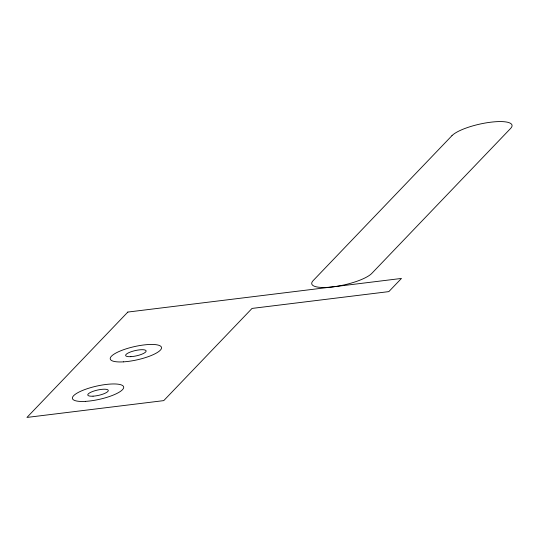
<?xml version="1.0" encoding="UTF-8"?>
<svg xmlns="http://www.w3.org/2000/svg" width="539" height="539" viewBox="0 0 539 539"><rect width="100%" height="100%" fill="white"/><g stroke="black" fill="none" stroke-linecap="round" stroke-linejoin="round"><path stroke-width="0.81" d="M127.851 312.061L26.95 417.429L163.755 400.618L252.043 308.423L388.841 291.612L401.454 278.441L127.851 312.061M451.938 135.687L313.199 280.57A31.525 8.105 -12.7 0 0 333.055 286.842A31.525 8.105 -12.7 0 0 371.829 273.367L510.568 128.484A31.525 8.105 -12.7 0 0 490.712 122.205A31.525 8.105 -12.7 0 0 451.938 135.687M85.539 401.373A26.27 6.758 -12.7 0 0 123.7 387.224A26.27 6.758 -12.7 0 0 84.866 389.542A26.27 6.758 -12.7 0 0 85.539 401.373M123.377 361.858A26.27 6.758 -12.7 0 0 161.538 347.709A26.27 6.758 -12.7 0 0 122.703 350.027A26.27 6.758 -12.7 0 0 123.377 361.858M130.876 356.663A10.51 2.702 -12.7 0 0 146.143 351.004A10.51 2.702 -12.7 0 0 130.606 351.933A10.51 2.702 -12.7 0 0 130.876 356.663M93.038 396.178A10.51 2.702 -12.7 0 0 108.305 390.519A10.51 2.702 -12.7 0 0 92.769 391.442A10.51 2.702 -12.7 0 0 93.038 396.178"/></g></svg>
